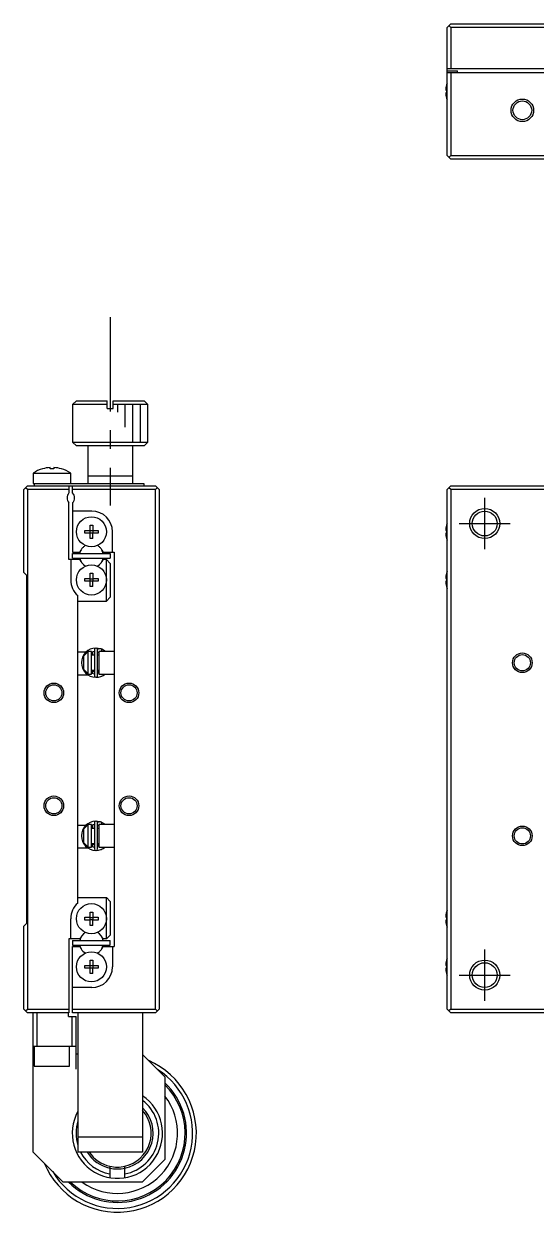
# Model space of a CAD drawing. Extents: x -19 to 395, y -13 to 234.
# Drawn here: x 26.1 to 94.2, y 76.5 to 234.4 of the extents above; entities that cross this region are included whole.
import ezdxf

# ---------------------------------------------------------------- set-up
doc = ezdxf.new("R2010")
doc.units = 0
doc.header["$LTSCALE"] = 10
doc.linetypes.add('CENTER', pattern=[2, 1.25, -0.25, 0.25, -0.25])
doc.layers.get('0').update_dxf_attribs({"linetype": 'CONTINUOUS'})
doc.layers.add('CENTER', color=1, linetype='CENTER')

msp = doc.modelspace()

# ---------------------------------------------------------------- linework, layer by layer
at = {"color": 7, "linetype": 'CONTINUOUS'}
for p, q in [((82.344533, 233.918601), (82.844533, 234.418601)), ((82.344533, 216.918601), (82.344533, 233.918601)), ((82.594533, 234.168601), (82.844533, 233.918601)), ((82.844533, 234.418601), (151.844533, 234.418601)), ((151.844533, 233.918601), (82.844533, 233.918601)), ((82.844533, 233.918601), (82.844533, 228.418601)), ((114.844533, 228.418601), (82.344533, 228.418601)), ((82.344533, 228.168601), (83.744533, 228.168601)), ((114.844533, 227.918601), (82.344533, 227.918601)), ((82.844533, 227.918601), (82.844533, 216.918601)), ((83.744533, 227.918601), (83.744533, 228.168601)), ((82.270389, 226.307217), (82.275011, 226.304963)), ((82.154674, 225.598601), (82.275011, 225.598601)), ((82.275011, 225.238601), (82.154674, 225.238601)), ((82.275011, 224.53224), (82.270389, 224.529985)), ((82.275011, 225.598601), (82.275011, 225.238601)), ((82.844533, 216.418601), (82.344533, 216.918601)), ((82.844533, 216.918601), (82.594533, 216.668601)), ((82.844533, 216.918601), (151.844533, 216.918601)), ((151.844533, 216.418601), (82.844533, 216.418601)), ((33.057773, 184.32679), (32.557773, 183.82679)), ((37.157773, 183.82679), (32.557773, 183.82679)), ((32.557773, 183.82679), (32.557773, 178.82679)), ((33.057773, 184.32679), (37.157773, 184.32679)), ((37.157773, 183.32679), (37.157773, 184.32679)), ((37.157773, 183.32679), (37.957773, 183.32679)), ((37.957773, 184.32679), (42.057773, 184.32679)), ((37.957773, 183.32679), (37.957773, 184.32679)), ((42.557773, 183.82679), (37.957773, 183.82679)), ((42.557773, 183.82679), (42.057773, 184.32679)), ((42.557773, 178.82679), (42.557773, 183.82679)), ((32.557773, 178.82679), (33.057773, 178.32679)), ((32.557773, 178.82679), (42.557773, 178.82679)), ((42.057773, 178.32679), (42.557773, 178.82679)), ((42.057773, 178.32679), (33.057773, 178.32679)), ((34.557773, 178.32679), (34.557773, 173.32679)), ((40.557773, 173.32679), (40.557773, 178.32679)), ((28.549184, 175.289371), (28.54584, 175.296226)), ((29.547773, 175.289371), (29.547773, 175.461743)), ((30.067773, 175.289371), (29.547773, 175.289371)), ((30.067773, 175.461743), (30.067773, 175.289371)), ((31.069706, 175.296226), (31.066363, 175.289371)), ((27.307773, 174.718447), (32.307773, 174.718447)), ((27.307773, 174.718447), (27.307773, 173.32679)), ((32.307773, 173.32679), (32.307773, 174.718447)), ((40.557773, 174.32679), (34.557773, 174.32679)), ((26.557773, 173.02679), (26.057773, 172.52679)), ((26.057773, 161.52679), (26.057773, 172.52679)), ((26.557773, 172.52679), (26.307773, 172.77679)), ((26.557773, 173.02679), (43.557773, 173.02679)), ((26.557773, 172.52679), (26.557773, 103.52679)), ((32.057773, 172.52679), (26.557773, 172.52679)), ((27.307773, 173.32679), (42.007773, 173.32679)), ((27.507773, 173.02679), (27.507773, 173.32679)), ((32.057773, 173.02679), (32.057773, 172.088228)), ((32.557773, 172.088228), (32.557773, 173.02679)), ((43.557773, 172.52679), (32.557773, 172.52679)), ((42.007773, 173.32679), (42.007773, 173.02679)), ((44.057773, 172.52679), (43.557773, 173.02679)), ((43.807773, 172.77679), (43.557773, 172.52679)), ((43.557773, 103.52679), (43.557773, 172.52679)), ((44.057773, 172.52679), (44.057773, 103.52679)), ((82.844533, 173.02679), (82.344533, 172.52679)), ((82.344533, 103.52679), (82.344533, 172.52679)), ((82.844533, 172.52679), (82.594533, 172.77679)), ((82.844533, 173.02679), (151.844533, 173.02679)), ((151.844533, 172.52679), (82.844533, 172.52679)), ((82.844533, 172.52679), (82.844533, 103.52679)), ((32.057773, 163.22679), (32.057773, 170.765352)), ((32.557773, 170.765352), (32.557773, 164.22679)), ((35.107773, 169.67679), (32.557773, 169.67679)), ((34.877773, 167.813151), (35.237773, 167.813151)), ((34.877773, 167.10679), (34.877773, 167.813151)), ((35.237773, 167.813151), (35.237773, 167.10679)), ((82.270389, 167.815406), (82.275011, 167.813151)), ((34.171412, 167.10679), (34.877773, 167.10679)), ((34.171412, 166.74679), (34.171412, 167.10679)), ((34.877773, 166.74679), (34.171412, 166.74679)), ((34.888145, 167.096418), (34.877773, 167.10679)), ((34.888145, 166.757162), (34.877773, 166.74679)), ((34.877773, 166.040428), (34.877773, 166.74679)), ((35.237773, 166.040428), (34.877773, 166.040428)), ((34.888145, 166.757162), (34.888145, 167.096418)), ((34.888145, 167.096418), (35.227401, 167.096418)), ((35.227401, 166.757162), (34.888145, 166.757162)), ((35.227401, 167.096418), (35.237773, 167.10679)), ((35.227401, 167.096418), (35.227401, 166.757162)), ((35.227401, 166.757162), (35.237773, 166.74679)), ((35.237773, 167.10679), (35.944135, 167.10679)), ((35.944135, 166.74679), (35.237773, 166.74679)), ((35.237773, 166.040428), (35.237773, 166.74679)), ((35.944135, 167.10679), (35.944135, 166.74679)), ((37.857773, 164.22679), (37.857773, 166.92679)), ((82.154674, 167.10679), (82.275011, 167.10679)), ((82.275011, 166.74679), (82.154674, 166.74679)), ((82.275011, 166.040428), (82.270389, 166.038174)), ((82.275011, 167.10679), (82.275011, 166.74679)), ((32.557773, 164.22679), (33.513361, 164.22679)), ((33.513361, 164.22679), (33.682958, 164.52054)), ((36.432589, 164.52054), (36.602185, 164.22679)), ((36.602185, 164.22679), (38.057773, 164.22679)), ((38.057773, 164.22679), (38.057773, 111.82679)), ((33.513361, 163.22679), (32.057773, 163.22679)), ((32.307773, 163.22679), (32.307773, 160.52679)), ((32.557773, 164.02679), (37.557773, 164.02679)), ((32.557773, 163.42679), (32.557773, 164.02679)), ((32.557773, 163.42679), (37.557773, 163.42679)), ((33.682958, 162.93304), (33.513361, 163.22679)), ((36.602185, 163.22679), (36.432589, 162.93304)), ((37.057773, 163.22679), (36.602185, 163.22679)), ((37.057773, 163.22679), (37.557773, 162.72679)), ((37.057773, 157.72679), (37.057773, 163.22679)), ((37.557773, 164.02679), (37.557773, 163.42679)), ((37.557773, 162.72679), (37.557773, 158.22679)), ((26.057773, 161.52679), (26.407773, 161.17679)), ((26.407773, 161.17679), (26.407773, 114.87679)), ((34.877773, 161.413151), (35.237773, 161.413151)), ((34.877773, 160.70679), (34.877773, 161.413151)), ((35.237773, 161.413151), (35.237773, 160.70679)), ((82.270389, 161.415406), (82.275011, 161.413151)), ((34.171412, 160.70679), (34.877773, 160.70679)), ((34.171412, 160.34679), (34.171412, 160.70679)), ((34.877773, 160.34679), (34.171412, 160.34679)), ((34.888145, 160.696418), (34.877773, 160.70679)), ((34.888145, 160.357162), (34.877773, 160.34679)), ((34.877773, 159.640428), (34.877773, 160.34679)), ((35.237773, 159.640428), (34.877773, 159.640428)), ((34.888145, 160.357162), (34.888145, 160.696418)), ((34.888145, 160.696418), (35.227401, 160.696418)), ((35.227401, 160.357162), (34.888145, 160.357162)), ((35.227401, 160.696418), (35.237773, 160.70679)), ((35.227401, 160.696418), (35.227401, 160.357162)), ((35.227401, 160.357162), (35.237773, 160.34679)), ((35.237773, 160.70679), (35.944135, 160.70679)), ((35.944135, 160.34679), (35.237773, 160.34679)), ((35.237773, 159.640428), (35.237773, 160.34679)), ((35.944135, 160.70679), (35.944135, 160.34679)), ((82.154674, 160.70679), (82.275011, 160.70679)), ((82.275011, 160.34679), (82.154674, 160.34679)), ((82.275011, 159.640428), (82.270389, 159.638174)), ((82.275011, 160.70679), (82.275011, 160.34679)), ((33.257773, 117.605852), (33.257773, 158.447728)), ((37.557773, 158.22679), (37.057773, 157.72679)), ((33.257773, 157.72679), (37.057773, 157.72679)), ((34.306456, 150.92679), (33.257773, 150.92679)), ((34.057773, 150.443305), (34.557773, 150.972473)), ((34.057773, 148.610275), (34.057773, 150.443305)), ((35.057773, 151.02679), (34.557773, 151.02679)), ((34.557773, 151.02679), (34.557773, 148.02679)), ((35.057583, 150.969111), (35.469258, 151.080326)), ((35.057773, 148.02679), (35.057773, 151.02679)), ((35.257773, 150.92679), (35.057773, 150.92679)), ((35.46928, 150.52679), (35.057773, 150.52679)), ((35.257773, 150.52679), (35.257773, 150.92679)), ((35.46928, 151.286698), (35.46928, 147.786698)), ((36.43621, 151.320952), (35.691427, 151.480416)), ((35.865912, 151.313994), (35.857764, 151.310069)), ((35.859279, 150.685018), (35.859614, 150.699252)), ((35.85928, 147.786698), (35.85928, 151.286698)), ((36.057773, 150.52679), (35.85928, 150.52679)), ((35.859614, 150.699252), (35.860675, 150.714241)), ((35.860675, 150.714241), (35.862463, 150.729159)), ((35.862463, 150.729159), (35.864971, 150.743971)), ((35.864971, 150.743971), (35.868195, 150.758643)), ((35.897284, 151.327905), (35.865912, 151.313994)), ((35.868195, 150.758643), (35.872128, 150.773139)), ((35.872128, 150.773139), (35.87676, 150.787425)), ((35.87676, 150.787425), (35.882082, 150.801468)), ((35.882082, 150.801468), (35.888082, 150.815234)), ((35.888082, 150.815234), (35.894746, 150.828691)), ((35.894746, 150.828691), (35.902061, 150.841805)), ((35.9293, 151.34023), (35.897284, 151.327905)), ((35.902061, 150.841805), (35.910009, 150.854545)), ((35.910009, 150.854545), (35.918574, 150.86688)), ((35.918574, 150.86688), (35.927736, 150.878779)), ((35.927736, 150.878779), (35.937474, 150.890213)), ((35.96188, 151.35094), (35.9293, 151.34023)), ((35.937474, 150.890213), (35.947767, 150.901153)), ((35.947767, 150.901153), (35.958591, 150.911571)), ((35.958591, 150.911571), (35.969921, 150.921439)), ((35.994945, 151.360007), (35.96188, 151.35094)), ((35.969921, 150.921439), (35.98173, 150.930734)), ((35.98173, 150.930734), (35.993992, 150.939428)), ((35.993992, 150.939428), (36.006676, 150.9475)), ((36.028413, 151.367411), (35.994945, 151.360007)), ((36.006676, 150.9475), (36.019753, 150.954928)), ((36.019753, 150.954928), (36.033191, 150.96169)), ((36.062203, 151.373133), (36.028413, 151.367411)), ((36.033191, 150.96169), (36.046957, 150.967768)), ((36.046957, 150.967768), (36.057751, 150.971968)), ((36.057773, 151.02679), (36.057773, 148.02679)), ((38.057773, 151.02679), (36.057773, 151.02679)), ((36.096232, 151.377161), (36.062203, 151.373133)), ((36.130417, 151.379483), (36.096232, 151.377161)), ((36.164674, 151.380094), (36.130417, 151.379483)), ((36.19892, 151.378993), (36.164674, 151.380094)), ((36.233071, 151.376182), (36.19892, 151.378993)), ((36.267043, 151.371667), (36.233071, 151.376182)), ((36.300754, 151.365459), (36.267043, 151.371667)), ((36.33412, 151.357574), (36.300754, 151.365459)), ((36.329684, 151.038188), (36.323505, 151.02679)), ((36.336018, 151.050303), (36.329684, 151.038188)), ((36.438353, 151.320036), (36.334074, 151.02678)), ((36.36706, 151.348029), (36.33412, 151.357574)), ((36.342465, 151.063053), (36.336018, 151.050303)), ((36.348983, 151.076355), (36.342465, 151.063053)), ((36.355527, 151.090118), (36.348983, 151.076355)), ((36.362054, 151.104251), (36.355527, 151.090118)), ((36.36852, 151.11866), (36.362054, 151.104251)), ((36.39949, 151.336847), (36.36706, 151.348029)), ((36.374882, 151.133248), (36.36852, 151.11866)), ((36.381098, 151.147918), (36.374882, 151.133248)), ((36.387126, 151.162571), (36.381098, 151.147918)), ((36.392925, 151.177111), (36.387126, 151.162571)), ((36.398458, 151.191439), (36.392925, 151.177111)), ((36.403687, 151.20546), (36.398458, 151.191439)), ((36.429667, 151.324772), (36.39949, 151.336847)), ((36.408576, 151.219081), (36.403687, 151.20546)), ((36.413095, 151.23221), (36.408576, 151.219081)), ((36.417211, 151.24476), (36.413095, 151.23221)), ((36.420899, 151.256646), (36.417211, 151.24476)), ((36.424132, 151.267791), (36.420899, 151.256646)), ((36.42689, 151.278118), (36.424132, 151.267791)), ((36.429154, 151.287559), (36.42689, 151.278118)), ((36.428401, 151.32504), (36.43034, 151.324383)), ((36.430909, 151.296051), (36.429154, 151.287559)), ((36.91221, 151.027013), (36.429248, 151.323961)), ((36.43034, 151.324383), (36.431762, 151.322531)), ((36.432144, 151.303537), (36.430909, 151.296051)), ((36.431762, 151.322531), (36.432658, 151.319496)), ((36.432849, 151.309967), (36.432144, 151.303537)), ((36.432658, 151.319496), (36.433021, 151.315299)), ((36.433021, 151.315299), (36.432849, 151.309967)), ((36.432918, 151.319436), (36.438353, 151.320036)), ((36.458543, 151.311132), (36.43621, 151.320952)), ((34.557773, 148.081107), (34.057773, 148.610275)), ((35.057773, 148.52679), (35.46928, 148.52679)), ((35.257773, 148.034913), (35.257773, 148.52679)), ((35.257773, 148.42679), (35.46928, 148.42679)), ((35.85928, 148.52679), (36.057773, 148.52679)), ((35.85928, 148.42679), (36.057773, 148.42679)), ((33.257773, 147.92679), (34.575701, 147.92679)), ((34.557773, 148.02679), (35.057773, 148.02679)), ((35.469225, 147.993386), (35.057624, 148.103932)), ((35.859363, 148.381342), (35.859279, 148.388379)), ((35.860076, 148.366329), (35.859363, 148.381342)), ((35.861517, 148.351367), (35.860076, 148.366329)), ((35.863682, 148.336489), (35.861517, 148.351367)), ((35.866568, 148.321733), (35.863682, 148.336489)), ((35.870169, 148.307131), (35.866568, 148.321733)), ((35.874476, 148.29272), (35.870169, 148.307131)), ((35.879482, 148.278534), (35.874476, 148.29272)), ((35.885174, 148.264606), (35.879482, 148.278534)), ((35.891542, 148.250971), (35.885174, 148.264606)), ((35.898571, 148.237661), (35.891542, 148.250971)), ((35.906247, 148.22471), (35.898571, 148.237661)), ((35.914551, 148.21215), (35.906247, 148.22471)), ((35.923466, 148.200013), (35.914551, 148.21215)), ((35.932972, 148.188328), (35.923466, 148.200013)), ((35.943047, 148.177126), (35.932972, 148.188328)), ((35.953668, 148.166437), (35.943047, 148.177126)), ((35.96481, 148.156287), (35.953668, 148.166437)), ((35.976446, 148.146704), (35.96481, 148.156287)), ((35.98855, 148.137714), (35.976446, 148.146704)), ((36.001092, 148.129341), (35.98855, 148.137714)), ((36.01404, 148.121607), (36.001092, 148.129341)), ((36.027364, 148.114535), (36.01404, 148.121607)), ((36.04103, 148.108144), (36.027364, 148.114535)), ((36.055003, 148.102453), (36.04103, 148.108144)), ((36.057754, 148.101428), (36.055003, 148.102453)), ((36.057773, 148.02679), (38.057773, 148.02679)), ((36.371479, 147.726604), (36.388375, 147.732513)), ((36.388677, 147.731818), (36.447358, 147.757298)), ((36.428401, 147.748357), (36.428095, 147.749085)), ((36.429667, 147.748625), (36.428401, 147.748357)), ((34.306456, 127.92679), (33.257773, 127.92679)), ((34.057773, 127.443305), (34.557773, 127.972473)), ((35.057773, 128.02679), (34.557773, 128.02679)), ((34.557773, 128.02679), (34.557773, 125.02679)), ((35.057583, 127.969111), (35.469258, 128.080326)), ((35.057773, 125.02679), (35.057773, 128.02679)), ((35.257773, 127.92679), (35.057773, 127.92679)), ((35.257773, 127.52679), (35.257773, 127.92679)), ((35.46928, 128.286698), (35.46928, 124.786698)), ((36.458543, 128.311132), (35.691427, 128.480416)), ((35.865912, 128.313994), (35.857764, 128.310069)), ((35.85928, 124.786698), (35.85928, 128.286698)), ((35.897284, 128.327905), (35.865912, 128.313994)), ((35.9293, 128.34023), (35.897284, 128.327905)), ((35.96188, 128.35094), (35.9293, 128.34023)), ((35.937474, 127.890213), (35.947767, 127.901153)), ((35.947767, 127.901153), (35.958591, 127.911571)), ((35.958591, 127.911571), (35.969921, 127.921439)), ((35.994945, 128.360007), (35.96188, 128.35094)), ((35.969921, 127.921439), (35.98173, 127.930734)), ((35.98173, 127.930734), (35.993992, 127.939428)), ((35.993992, 127.939428), (36.006676, 127.9475)), ((36.028413, 128.367411), (35.994945, 128.360007)), ((36.006676, 127.9475), (36.019753, 127.954928)), ((36.019753, 127.954928), (36.033191, 127.96169)), ((36.062203, 128.373133), (36.028413, 128.367411)), ((36.033191, 127.96169), (36.046957, 127.967768)), ((36.046957, 127.967768), (36.057751, 127.971968)), ((36.057773, 128.02679), (36.057773, 125.02679)), ((38.057773, 128.02679), (36.057773, 128.02679)), ((36.096232, 128.377161), (36.062203, 128.373133)), ((36.130417, 128.379483), (36.096232, 128.377161)), ((36.164674, 128.380094), (36.130417, 128.379483)), ((36.19892, 128.378993), (36.164674, 128.380094)), ((36.233071, 128.376182), (36.19892, 128.378993)), ((36.267043, 128.371667), (36.233071, 128.376182)), ((36.300754, 128.365459), (36.267043, 128.371667)), ((36.33412, 128.357574), (36.300754, 128.365459)), ((36.329684, 128.038188), (36.323505, 128.02679)), ((36.336018, 128.050303), (36.329684, 128.038188)), ((36.438353, 128.320036), (36.334074, 128.02678)), ((36.36706, 128.348029), (36.33412, 128.357574)), ((36.342465, 128.063053), (36.336018, 128.050303)), ((36.348983, 128.076355), (36.342465, 128.063053)), ((36.355527, 128.090118), (36.348983, 128.076355)), ((36.362054, 128.104251), (36.355527, 128.090118)), ((36.36852, 128.11866), (36.362054, 128.104251)), ((36.39949, 128.336847), (36.36706, 128.348029)), ((36.374882, 128.133248), (36.36852, 128.11866)), ((36.381098, 128.147918), (36.374882, 128.133248)), ((36.387126, 128.162571), (36.381098, 128.147918)), ((36.392925, 128.177111), (36.387126, 128.162571)), ((36.398458, 128.191439), (36.392925, 128.177111)), ((36.403687, 128.20546), (36.398458, 128.191439)), ((36.429667, 128.324772), (36.39949, 128.336847)), ((36.408576, 128.219081), (36.403687, 128.20546)), ((36.413095, 128.23221), (36.408576, 128.219081)), ((36.417211, 128.24476), (36.413095, 128.23221)), ((36.420899, 128.256646), (36.417211, 128.24476)), ((36.424132, 128.267791), (36.420899, 128.256646)), ((36.42689, 128.278118), (36.424132, 128.267791)), ((36.429154, 128.287559), (36.42689, 128.278118)), ((36.428401, 128.32504), (36.43034, 128.324383)), ((36.430909, 128.296051), (36.429154, 128.287559)), ((36.91221, 128.027013), (36.429248, 128.323961)), ((36.43034, 128.324383), (36.431762, 128.322531)), ((36.432144, 128.303537), (36.430909, 128.296051)), ((36.431762, 128.322531), (36.432658, 128.319496)), ((36.432849, 128.309967), (36.432144, 128.303537)), ((36.432658, 128.319496), (36.433021, 128.315299)), ((36.433021, 128.315299), (36.432849, 128.309967)), ((36.432918, 128.319436), (36.438353, 128.320036)), ((34.057773, 125.610275), (34.057773, 127.443305)), ((35.46928, 127.52679), (35.057773, 127.52679)), ((35.859279, 127.685018), (35.859614, 127.699252)), ((36.057773, 127.52679), (35.85928, 127.52679)), ((35.859614, 127.699252), (35.860675, 127.714241)), ((35.860675, 127.714241), (35.862463, 127.729159)), ((35.862463, 127.729159), (35.864971, 127.743971)), ((35.864971, 127.743971), (35.868195, 127.758643)), ((35.868195, 127.758643), (35.872128, 127.773139)), ((35.872128, 127.773139), (35.87676, 127.787425)), ((35.87676, 127.787425), (35.882082, 127.801468)), ((35.882082, 127.801468), (35.888082, 127.815234)), ((35.888082, 127.815234), (35.894746, 127.828691)), ((35.894746, 127.828691), (35.902061, 127.841805)), ((35.902061, 127.841805), (35.910009, 127.854545)), ((35.910009, 127.854545), (35.918574, 127.86688)), ((35.918574, 127.86688), (35.927736, 127.878779)), ((35.927736, 127.878779), (35.937474, 127.890213)), ((33.257773, 124.92679), (34.575701, 124.92679)), ((34.557773, 125.081107), (34.057773, 125.610275)), ((34.557773, 125.02679), (35.057773, 125.02679)), ((35.469225, 124.993386), (35.057624, 125.103932)), ((35.057773, 125.52679), (35.46928, 125.52679)), ((35.257773, 125.034913), (35.257773, 125.52679)), ((35.257773, 125.42679), (35.46928, 125.42679)), ((35.859363, 125.381342), (35.859279, 125.388379)), ((35.85928, 125.52679), (36.057773, 125.52679)), ((35.85928, 125.42679), (36.057773, 125.42679)), ((35.860076, 125.366329), (35.859363, 125.381342)), ((35.861517, 125.351367), (35.860076, 125.366329)), ((35.863682, 125.336489), (35.861517, 125.351367)), ((35.866568, 125.321733), (35.863682, 125.336489)), ((35.870169, 125.307131), (35.866568, 125.321733)), ((35.874476, 125.29272), (35.870169, 125.307131)), ((35.879482, 125.278534), (35.874476, 125.29272)), ((35.885174, 125.264606), (35.879482, 125.278534)), ((35.891542, 125.250971), (35.885174, 125.264606)), ((35.898571, 125.237661), (35.891542, 125.250971)), ((35.906247, 125.22471), (35.898571, 125.237661)), ((35.914551, 125.21215), (35.906247, 125.22471)), ((35.923466, 125.200013), (35.914551, 125.21215)), ((35.932972, 125.188328), (35.923466, 125.200013)), ((35.943047, 125.177126), (35.932972, 125.188328)), ((35.953668, 125.166437), (35.943047, 125.177126)), ((35.96481, 125.156287), (35.953668, 125.166437)), ((35.976446, 125.146704), (35.96481, 125.156287)), ((35.98855, 125.137714), (35.976446, 125.146704)), ((36.001092, 125.129341), (35.98855, 125.137714)), ((36.01404, 125.121607), (36.001092, 125.129341)), ((36.027364, 125.114535), (36.01404, 125.121607)), ((36.04103, 125.108144), (36.027364, 125.114535)), ((36.055003, 125.102453), (36.04103, 125.108144)), ((36.057754, 125.101428), (36.055003, 125.102453)), ((36.057773, 125.02679), (38.057773, 125.02679)), ((36.388677, 124.731818), (36.447358, 124.757298)), ((36.428401, 124.748357), (36.428095, 124.749085)), ((36.429667, 124.748625), (36.428401, 124.748357)), ((36.371479, 124.726604), (36.388375, 124.732513)), ((33.257773, 118.32679), (37.057773, 118.32679)), ((37.057773, 118.32679), (37.557773, 117.82679)), ((37.057773, 112.82679), (37.057773, 118.32679)), ((37.557773, 117.82679), (37.557773, 113.32679)), ((32.307773, 112.82679), (32.307773, 115.52679)), ((34.171412, 115.70679), (34.877773, 115.70679)), ((34.171412, 115.34679), (34.171412, 115.70679)), ((34.877773, 115.34679), (34.171412, 115.34679)), ((34.877773, 116.413151), (35.237773, 116.413151)), ((34.877773, 115.70679), (34.877773, 116.413151)), ((34.888145, 115.696418), (34.877773, 115.70679)), ((34.888145, 115.357162), (34.877773, 115.34679)), ((34.877773, 114.640428), (34.877773, 115.34679)), ((34.888145, 115.357162), (34.888145, 115.696418)), ((34.888145, 115.696418), (35.227401, 115.696418)), ((35.227401, 115.357162), (34.888145, 115.357162)), ((35.227401, 115.696418), (35.237773, 115.70679)), ((35.227401, 115.696418), (35.227401, 115.357162)), ((35.227401, 115.357162), (35.237773, 115.34679)), ((35.237773, 116.413151), (35.237773, 115.70679)), ((35.237773, 115.70679), (35.944135, 115.70679)), ((35.944135, 115.34679), (35.237773, 115.34679)), ((35.237773, 114.640428), (35.237773, 115.34679)), ((35.944135, 115.70679), (35.944135, 115.34679)), ((82.154674, 115.70679), (82.275011, 115.70679)), ((82.275011, 115.34679), (82.154674, 115.34679)), ((82.270389, 116.415406), (82.275011, 116.413151)), ((82.275011, 115.70679), (82.275011, 115.34679)), ((26.407773, 114.87679), (26.057773, 114.52679)), ((26.057773, 103.52679), (26.057773, 114.52679)), ((35.237773, 114.640428), (34.877773, 114.640428)), ((82.275011, 114.640428), (82.270389, 114.638174)), ((33.513361, 112.82679), (32.057773, 112.82679)), ((32.057773, 112.82679), (32.057773, 103.02679)), ((32.557773, 112.62679), (37.557773, 112.62679)), ((32.557773, 112.62679), (32.557773, 112.02679)), ((33.682958, 113.12054), (33.513361, 112.82679)), ((36.602185, 112.82679), (36.432589, 113.12054)), ((37.057773, 112.82679), (36.602185, 112.82679)), ((37.557773, 113.32679), (37.057773, 112.82679)), ((37.557773, 112.02679), (37.557773, 112.62679)), ((32.557773, 112.02679), (37.557773, 112.02679)), ((32.557773, 111.82679), (33.513361, 111.82679)), ((32.557773, 103.02679), (32.557773, 111.82679)), ((33.513361, 111.82679), (33.682958, 111.53304)), ((36.432589, 111.53304), (36.602185, 111.82679)), ((36.602185, 111.82679), (38.057773, 111.82679)), ((37.857773, 111.82679), (37.857773, 109.12679)), ((34.171412, 109.30679), (34.877773, 109.30679)), ((34.171412, 108.94679), (34.171412, 109.30679)), ((34.877773, 108.94679), (34.171412, 108.94679)), ((34.877773, 110.013151), (35.237773, 110.013151)), ((34.877773, 109.30679), (34.877773, 110.013151)), ((34.888145, 109.296418), (34.877773, 109.30679)), ((34.888145, 108.957162), (34.877773, 108.94679)), ((34.877773, 108.240428), (34.877773, 108.94679)), ((34.888145, 108.957162), (34.888145, 109.296418)), ((34.888145, 109.296418), (35.227401, 109.296418)), ((35.227401, 108.957162), (34.888145, 108.957162)), ((35.227401, 109.296418), (35.237773, 109.30679)), ((35.227401, 109.296418), (35.227401, 108.957162)), ((35.227401, 108.957162), (35.237773, 108.94679)), ((35.237773, 110.013151), (35.237773, 109.30679)), ((35.237773, 109.30679), (35.944135, 109.30679)), ((35.944135, 108.94679), (35.237773, 108.94679)), ((35.237773, 108.240428), (35.237773, 108.94679)), ((35.944135, 109.30679), (35.944135, 108.94679)), ((82.154674, 109.30679), (82.275011, 109.30679)), ((82.275011, 108.94679), (82.154674, 108.94679)), ((82.270389, 110.015406), (82.275011, 110.013151)), ((82.275011, 109.30679), (82.275011, 108.94679)), ((35.237773, 108.240428), (34.877773, 108.240428)), ((82.275011, 108.240428), (82.270389, 108.238174)), ((35.107773, 106.37679), (32.557773, 106.37679)), ((26.057773, 103.52679), (26.557773, 103.02679)), ((26.307773, 103.27679), (26.557773, 103.52679)), ((26.557773, 103.52679), (32.057773, 103.52679)), ((32.057773, 103.02679), (26.557773, 103.02679)), ((27.307773, 84.52679), (27.307773, 103.02679)), ((27.807773, 103.02679), (27.807773, 98.52679)), ((32.007773, 102.52679), (32.007773, 103.02679)), ((32.557773, 103.52679), (43.557773, 103.52679)), ((43.557773, 103.02679), (32.557773, 103.02679)), ((33.257773, 103.02679), (33.257773, 84.52679)), ((41.857773, 103.02679), (41.857773, 84.52679)), ((43.557773, 103.52679), (43.807773, 103.27679)), ((44.057773, 103.52679), (43.557773, 103.02679)), ((82.344533, 103.52679), (82.844533, 103.02679)), ((82.844533, 103.52679), (82.594533, 103.27679)), ((82.844533, 103.52679), (151.844533, 103.52679)), ((151.844533, 103.02679), (82.844533, 103.02679)), ((32.007773, 102.52679), (33.007773, 102.52679)), ((32.507773, 98.52679), (32.507773, 102.52679)), ((33.007773, 95.52679), (33.007773, 102.52679)), ((33.007773, 98.52679), (27.307773, 98.52679)), ((27.457773, 98.52679), (27.457773, 95.92679)), ((32.157773, 95.92679), (32.157773, 98.52679)), ((33.257773, 97.52679), (33.007773, 97.52679)), ((44.807773, 94.52679), (41.857773, 97.47679)), ((27.457773, 95.92679), (32.157773, 95.92679)), ((44.807773, 94.52679), (44.807773, 83.52679)), ((33.257773, 86.52679), (41.857773, 86.52679)), ((27.307773, 84.52679), (31.307773, 80.52679)), ((41.857773, 84.52679), (33.257773, 84.52679)), ((37.507773, 82.639308), (37.507773, 81.11071)), ((39.507773, 81.11071), (39.507773, 82.639308)), ((41.807773, 80.52679), (44.807773, 83.52679)), ((41.807773, 80.52679), (31.307773, 80.52679))]:
    msp.add_line(p, q, dxfattribs=at)
at = {"color": 3, "linetype": 'CONTINUOUS'}
for p, q in [((38.557773, 182.82679), (38.557773, 183.82679)), ((39.557773, 180.82679), (39.557773, 183.82679)), ((40.557773, 178.82679), (40.557773, 183.82679)), ((41.557773, 178.82679), (41.557773, 183.82679))]:
    msp.add_line(p, q, dxfattribs=at)
for centre, radius in [((92.344533, 222.918601), 1.5), ((87.344533, 168.02679), 2), ((92.344533, 149.52679), 1.3), ((30.057773, 145.52679), 1.3), ((40.057773, 145.52679), 1.3), ((30.057773, 130.52679), 1.3), ((40.057773, 130.52679), 1.3), ((92.344533, 126.52679), 1.3), ((87.344533, 108.02679), 2)]:
    msp.add_circle(centre, radius, dxfattribs=at)
at = {"color": 7, "linetype": 'CONTINUOUS'}
for centre, radius in [((92.344533, 222.918601), 1.25), ((87.344533, 168.02679), 1.65), ((35.057773, 166.92679), 2), ((35.057773, 160.52679), 2), ((92.344533, 149.52679), 1.075), ((30.057773, 145.52679), 1.075), ((40.057773, 145.52679), 1.075), ((30.057773, 130.52679), 1.075), ((40.057773, 130.52679), 1.075), ((92.344533, 126.52679), 1.075), ((35.057773, 115.52679), 2), ((35.057773, 109.12679), 2), ((87.344533, 108.02679), 1.65)]:
    msp.add_circle(centre, radius, dxfattribs=at)
for centre, radius, start, end in [((85.344533, 225.418601), 3.194933, 163.893288, 176.770291), ((85.344533, 225.418601), 3.2, 159.635865, 163.877467), ((85.344533, 225.418601), 3.194933, 183.229709, 196.106712), ((85.344533, 225.418601), 3.2, 196.122533, 200.364135), ((29.807773, 170.97679), 4.5, 106.285843, 123.748989), ((29.807773, 170.97679), 4.492483, 93.317816, 106.26943), ((29.807773, 170.97679), 4.492483, 73.73057, 86.682184), ((29.807773, 170.97679), 4.5, 56.251011, 73.714157), ((32.807773, 171.42679), 1, 138.590378, 221.409622), ((31.807773, 171.42679), 1, 318.590378, 41.409622), ((35.107773, 166.92679), 2.75, 0, 90), ((85.344533, 166.92679), 3.194933, 163.893288, 176.770291), ((85.344533, 166.92679), 3.2, 159.635865, 163.877467), ((85.344533, 166.92679), 3.194933, 183.229709, 196.106712), ((85.344533, 166.92679), 3.2, 196.122533, 200.364135), ((35.057773, 163.726789), 1.5875, 149.999969, 169.10691), ((35.057773, 163.72679), 1.5875, 135, 150), ((35.172773, 163.61198), 1.75, 121.886504, 135.004406), ((35.057773, 163.726789), 1.5875, 120.433182, 134.999974), ((35.057773, 163.726789), 1.5875, 45.000026, 59.566818), ((34.942773, 163.61198), 1.75, 44.995594, 58.113496), ((35.057773, 163.72679), 1.5875, 30, 45), ((35.057773, 163.726789), 1.5875, 10.89309, 30.000031), ((35.057773, 163.726789), 1.5875, 190.893016, 239.566737), ((35.057773, 163.726789), 1.5875, 300.433263, 349.106984), ((35.172773, 163.8416), 1.75, 224.995594, 238.113496), ((34.942773, 163.8416), 1.75, 301.886504, 315.004406), ((85.344533, 160.52679), 3.194933, 163.893288, 176.770291), ((85.344533, 160.52679), 3.2, 159.635865, 163.877467), ((35.057773, 160.52679), 2.75, 180, 229.114807), ((85.344533, 160.52679), 3.194933, 183.229709, 196.106712), ((85.344533, 160.52679), 3.2, 196.122533, 200.364135), ((35.664232, 149.536742), 1.943923, 90.656704, 269.267799), ((35.66428, 151.286698), 0.195, 0, 180), ((35.66428, 147.786698), 0.195, 180, 0), ((35.662521, 149.542025), 1.949289, 270.760743, 308.971778), ((35.664232, 126.536742), 1.943923, 90.656704, 269.267799), ((35.66428, 128.286698), 0.195, 0, 180), ((35.66428, 124.786698), 0.195, 180, 0), ((35.662521, 126.542025), 1.949289, 270.760743, 308.971778), ((35.057773, 115.52679), 2.75, 130.885193, 180), ((85.344533, 115.52679), 3.194933, 163.893288, 176.770291), ((85.344533, 115.52679), 3.194933, 183.229709, 196.106712), ((85.344533, 115.52679), 3.2, 159.635865, 163.877467), ((35.057773, 112.326791), 1.5875, 120.433263, 169.106984), ((35.172773, 112.21198), 1.75, 121.886504, 135.004406), ((35.057773, 112.326791), 1.5875, 10.893016, 59.566737), ((34.942773, 112.21198), 1.75, 44.995594, 58.113496), ((85.344533, 115.52679), 3.2, 196.122533, 200.364135), ((35.057773, 112.326791), 1.5875, 190.89309, 210.000031), ((35.057773, 112.326791), 1.5875, 210.000031, 239.566818), ((35.172773, 112.4416), 1.75, 224.909513, 238.113496), ((35.057773, 112.326791), 1.5875, 300.433182, 314.999974), ((34.942773, 112.4416), 1.75, 301.886504, 315.004406), ((35.057773, 112.32679), 1.5875, 315, 330), ((35.057773, 112.326791), 1.5875, 329.999969, 349.10691), ((35.107773, 109.12679), 2.75, 270, 0), ((85.344533, 109.12679), 3.194933, 163.893288, 176.770291), ((85.344533, 109.12679), 3.194933, 183.229709, 196.106712), ((85.344533, 109.12679), 3.2, 159.635865, 163.877467), ((85.344533, 109.12679), 3.2, 196.122533, 200.364135), ((38.507773, 87.02679), 10.5, 202.310083, 66.667781), ((38.507773, 87.02679), 10, 210.635322, 57.628703), ((38.507773, 87.02679), 9.2, 224.952615, 46.781487), ((38.507773, 87.02679), 9, 226.238257, 45.572996), ((38.507773, 87.02679), 6, 151.044976, 56.059385), ((38.507773, 87.02679), 8, 234.340912, 38.047507), ((38.507773, 87.02679), 5.5, 280.475682, 52.476201), ((38.507773, 87.02679), 4.5, 282.839588, 41.888597), ((38.507773, 87.02679), 5.5, 162.658557, 197.341443), ((38.507773, 87.02679), 5.5, 207.035692, 259.524318), ((38.507773, 87.02679), 4.5, 213.748989, 257.160412), ((38.507773, 87.02679), 4.75, 257.846803, 282.153197)]:
    msp.add_arc(centre, radius, start, end, dxfattribs=at)
at = {"color": 3, "linetype": 'CONTINUOUS'}
for radius, start, end in [(4.75, 282.153197, 45.149192), (4.75, 211.756864, 257.846803), (4.5, 257.160412, 282.839588)]:
    msp.add_arc((38.507773, 87.02679), radius, start, end, dxfattribs=at)
at = {"layer": 'CENTER', "color": 1, "linetype": 'CENTER'}
for p, q in [((37.557773, 195.42679), (37.557773, 170.42679)), ((87.344533, 164.62679), (87.344533, 171.42679)), ((83.944533, 168.02679), (90.744533, 168.02679)), ((87.344533, 104.62679), (87.344533, 111.42679)), ((83.944533, 108.02679), (90.744533, 108.02679))]:
    msp.add_line(p, q, dxfattribs=at)

doc.saveas('drawing.dxf')
